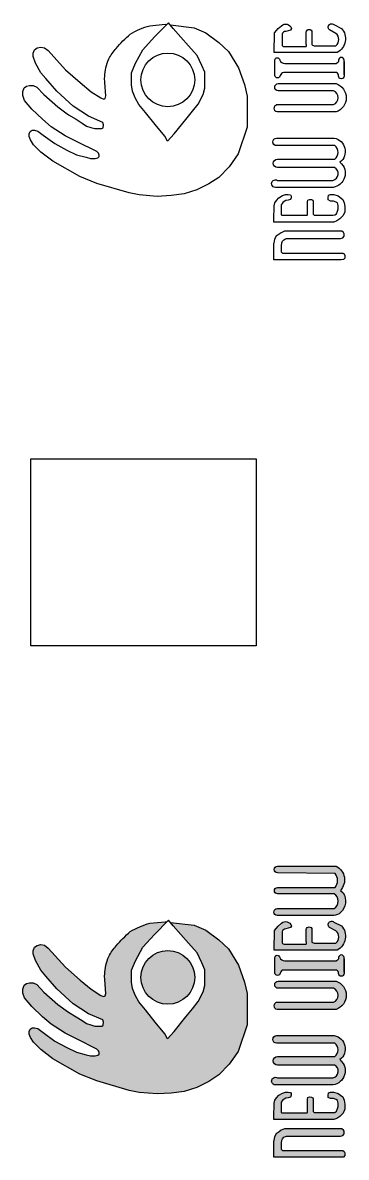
# Model space of a CAD drawing. Header units: millimetres. Extents: x -88727164121 to 1409438023, y -488056698 to 235964078476.
# Drawn here: x -1587241685 to -1459045217, y 1458068562 to 1908224891 of the extents above; entities that cross this region are included whole.
import ezdxf

# ---------------------------------------------------------------- set-up
doc = ezdxf.new("R2010")
doc.units = ezdxf.units.MM
doc.header["$MEASUREMENT"] = 0
doc.header["$XCLIPFRAME"] = 2
picture_1 = doc.add_image_def('image11.jpg', size_in_pixel=(720, 1600))

msp = doc.modelspace()

# ---------------------------------------------------------------- hatches: boundary and pattern name
at = {"true_color": 0x22346e}
h = msp.add_hatch(color=159, dxfattribs=at)
h.dxf.hatch_style = 1
h.paths.add_polyline_path([(-1460300748.6, 1495344417), (-1460882697.3, 1496105909.9), (-1461545495.6, 1496816647.4, 0.6430154295), (-1463778994.5, 1506364806.9), (-1486685700, 1506364806.9, 1), (-1486685700, 1503362631.2), (-1463588502.5, 1503362631.2, -0.5076638907), (-1463588502.5, 1498025415.7), (-1486304716.1, 1498025415.7, 1), (-1486304716.1, 1494689662), (-1463731370.7, 1494689662, -0.7015073114), (-1464350470.4, 1489590720.4), (-1486304716.1, 1489590720.4, 1.3333676865), (-1487117512.3, 1486804246.9), (-1465817223.5, 1486804246.9, 0.6315893322)])
h.paths.add_polyline_path([(-1460313174.4, 1475610761.9), (-1459652222.9, 1477106044.5), (-1459579349, 1479204386), (-1459917142.7, 1480706254.8), (-1460436345.7, 1482014053.2), (-1462244599, 1483429340.9), (-1463939288, 1483936994.2), (-1465290331, 1483936994.2), (-1466054737.6, 1483705746), (-1466272155.9, 1482610931.5), (-1466220366.3, 1481831754), (-1465270241.6, 1481375155.6), (-1464105266.7, 1481375155.6), (-1462993243.6, 1481004244.3), (-1462534315.2, 1480633333), (-1462282860.3, 1479608904.6), (-1462282860.3, 1478259359.7), (-1462569616.4, 1477383436.8), (-1462904987.4, 1476359015.2), (-1463593383.3, 1475899791.7), (-1464384545.8, 1475832340.3), (-1469702404.6, 1475832340.3), (-1471710785.9, 1475832340.3), (-1472165444.8, 1476240409), (-1472165444.8, 1481321201.3), (-1472327498.3, 1481688758.6), (-1472802848.3, 1481937398.8), (-1473672087.1, 1482012464.1), (-1474224004.5, 1481763269.5), (-1474419004.1, 1481249963.2), (-1474419004.1, 1480654538.8), (-1474419004.1, 1475937645.6), (-1474598164.4, 1475729665.6), (-1484070071.8, 1475729665.6), (-1484588287.1, 1475729665.6), (-1484810377, 1475888404.4), (-1484838837.7, 1476510620.1), (-1484838837.7, 1478112891.7), (-1484838837.7, 1479124857.6), (-1484838837.7, 1479934971.7), (-1484507212.1, 1480440405.3), (-1484228161.3, 1480865709.3), (-1483681308.2, 1481182511.9), (-1483040809.7, 1481553565.2), (-1482112010.5, 1481685925.3), (-1481144763.5, 1481936242.4), (-1480844581.1, 1482703862.2), (-1480844581.1, 1483371356.5), (-1481128084.6, 1483788540.4), (-1482098622.9, 1483924991.5), (-1483108603.3, 1483924991.5), (-1484357790.1, 1483552653.5), (-1485713517.6, 1482672351.1), (-1486723600.9, 1481611914.8), (-1487402508.6, 1480684034.8), (-1487654612.9, 1479491588), (-1487684004.5, 1473940308.7), (-1487688724.4, 1473048842.2), (-1464026154.3, 1473048842.2), (-1462740810.5, 1473521637.1), (-1461577602, 1474316764.8)])
h.paths.add_polyline_path([(-1463110958.3, 1527969963.7), (-1485984344.5, 1527969963.7, 1), (-1485984344.5, 1525115640), (-1464108451.9, 1525115640, -0.6827581019), (-1464108451.9, 1519635752.2), (-1486409004.5, 1519635752.2, 0.8466027558), (-1486409004.5, 1516732586.3), (-1463110958.3, 1516732586.3, 0.7236102659)])
h.paths.add_polyline_path([(-1459894115.8, 1537276684.7, 1.0000001597), (-1462081483.8, 1537276684.7, -0.3220152431), (-1462872573.9, 1536011541.2), (-1483320466.8, 1536011541.2, -0.28627864), (-1485435297, 1537287652.7, 1), (-1487353578.6, 1537287652.7), (-1487353578.6, 1531166940.2, 0.8685153566), (-1485191673.1, 1531166940.2, -0.3736342106), (-1483835964.9, 1532344393.5), (-1462872890.8, 1532344393.5, -0.2681011269), (-1462081483.8, 1530974532.9, 0.9999999244), (-1459894115.8, 1530974533.2), (-1459894115.8, 1536771168.3)])
h.paths.add_polyline_path([(-1461317858.9, 1555133474.9, 0.3571575762), (-1460213084.6, 1562996622.5), (-1461389855.6, 1563975074.9, 0.5060807508), (-1463028393.6, 1573521429.9), (-1464000267.2, 1573521429.9), (-1486304719.3, 1573521429.9, 1), (-1486304719.3, 1570992941.8), (-1463465736.6, 1570690354.1, -0.3513599278), (-1463465736.6, 1565109340.1), (-1486304719.3, 1565109340.1, 1), (-1486304719.3, 1562629477.7), (-1463903079.5, 1562629477.7, -0.558739549), (-1463903079.5, 1556718192.2), (-1486387454.4, 1556718192.2, 1), (-1486387454.4, 1554011564.9), (-1463984888.1, 1554011564.9, 0.1696975097)])
h = msp.add_hatch(color=1)
h.dxf.hatch_style = 1
h.set_gradient(color1=(123, 190, 224), color2=(34, 52, 110), tint=1)
h.paths.add_polyline_path([(-1558511205.5, 1498288014.7), (-1560325532.4, 1498288014.7), (-1562047409.2, 1498730047.1), (-1565985249.2, 1499740951.5), (-1569765746.1, 1501612325.1), (-1574453939.3, 1504160632.8), (-1579183881.3, 1507587944.6), (-1581250696.8, 1509116570.8), (-1582531224.2, 1509498727.4), (-1583564630.4, 1509498727.4), (-1584328454.7, 1508959211.5), (-1584710365.3, 1507992578.2), (-1584710365.3, 1506980984.1), (-1584133760.8, 1505632140.1), (-1583026325.8, 1503726124.6), (-1580055510.7, 1500797249.4), (-1575375721.3, 1497155608.1), (-1564563378.7, 1491103415.3), (-1557923593.7, 1488360994.8), (-1545011171.6, 1484605462.2), (-1541049104.6, 1483790001), (-1533983283.1, 1483230259.8), (-1528414281.4, 1483537770.2), (-1523233174.5, 1484224806.8), (-1518278842.1, 1485813567.8), (-1513522369.4, 1488151921), (-1509561576.5, 1490769215.1), (-1505401804.2, 1494979050.1), (-1501895633.8, 1500059024), (-1498352491.2, 1510645995), (-1498352491.2, 1523045901.9), (-1499429338.5, 1527561746.2), (-1501787047.9, 1534270789.9), (-1505692003, 1540758654), (-1509542201.4, 1544331457.8), (-1514709045.6, 1548128220.2), (-1519250683.5, 1550173270), (-1528724943.3, 1551279554.8), (-1527579854.7, 1549901997.4), (-1521583152.4, 1542995035.7), (-1518187213.1, 1539156116.6), (-1516321163.6, 1535208224.7), (-1515024195.3, 1532464304.7), (-1515024195.3, 1528978778.6), (-1515024195.3, 1526197775.6), (-1515802378.9, 1523676333.5), (-1517716923.5, 1519846284.9), (-1519992523.8, 1517023471.4), (-1522633900.3, 1513746923.5), (-1527251124.3, 1508019396.4), (-1529898540.3, 1505082400), (-1530993115.5, 1507100016.2), (-1534737706.3, 1511711705.7), (-1538640916.6, 1516518744.6), (-1541229411.1, 1519706631.8), (-1542674307.7, 1522373552.5), (-1543778901.4, 1524987072.2), (-1544096694.5, 1527500712.1), (-1544096694.5, 1532278294.6), (-1542557854.3, 1536065407.6), (-1539588335.8, 1541425627.6), (-1535046720.4, 1546494525.4), (-1530142240.1, 1551445048.9), (-1530737715.9, 1551514581.1), (-1536859979.9, 1550925857.8, 0.0764481322), (-1544615442.3, 1547592294.9, 0.04875591), (-1550203474.1, 1541938273, 0.0891523166), (-1553102944.4, 1537750575, 0.111806834), (-1554746071.6, 1530664574.9, 0.0758549098), (-1554669018.4, 1528474797.1), (-1554288324.3, 1522217612.3), (-1555151832.7, 1521867319.3), (-1556332209.2, 1522329890), (-1560070648.3, 1524725707.1), (-1564472764.1, 1528362188.9), (-1570270149.1, 1533495542.5), (-1577174731, 1541077477.3), (-1578676492.6, 1542191570.4), (-1580126467, 1542476570), (-1581498764, 1542113840.7), (-1582534460.9, 1541440206.5), (-1583129986.8, 1540015208.5), (-1583129986.8, 1538745663), (-1582188466.1, 1536095498.7), (-1580106014, 1532313808.8), (-1578050980.6, 1529947602.8), (-1573741010.8, 1524916078.7), (-1567284865.4, 1518985988), (-1561150513.6, 1515023237.8), (-1555558385.2, 1512611306.9), (-1555221502, 1511659496), (-1555429702.9, 1510139268.3), (-1556980937.9, 1510113130.4), (-1558706441.6, 1510113130.4), (-1560229912.3, 1510601737.5), (-1561970036.2, 1511159829.4), (-1563679439.6, 1512287472.9), (-1566032972.8, 1513840030), (-1569107458.6, 1515628169.7), (-1573343724.4, 1518758912), (-1578817172.9, 1523592119.1), (-1581598914.9, 1526617928.1), (-1583133558.1, 1527279431.2), (-1584573764.6, 1527279431.2), (-1585683429.3, 1526995926), (-1586604217.2, 1526334422.9), (-1587241685, 1524822417.7), (-1587241685, 1523239539.6), (-1586515359.3, 1521299037.7), (-1583617977.9, 1517872659.1), (-1579415588, 1513849226.4), (-1575997292, 1510848795.3), (-1570438962.3, 1507315123.4), (-1565618733.9, 1504916087.7), (-1557324245.9, 1500707960.4), (-1556846796.1, 1499147293.7), (-1557457011.7, 1498536693.4)])
h = msp.add_hatch(color=159, dxfattribs=at)
h.dxf.hatch_style = 1
h.paths.add_polyline_path([(-1460838393.9, 1469393825.6), (-1461940632.9, 1469393825.6), (-1483559008.8, 1469393825.6), (-1484804048.4, 1468789083), (-1485625435.1, 1468209610.2), (-1486815772.9, 1467418411.2), (-1487473041.8, 1466197782.9), (-1487653641.9, 1465502976.1), (-1487737615.8, 1464640552.6), (-1487737615.8, 1458068561.9), (-1461050976.5, 1458068561.9), (-1460133322.3, 1458182353.5), (-1459682794.5, 1458745874.7), (-1459656376.6, 1459835695.8), (-1459884389.7, 1460393864.4), (-1460456135.9, 1460711261), (-1483786536.2, 1460711261), (-1484365312.4, 1460711261), (-1484651756.5, 1461160158.8), (-1484651756.5, 1463645647.2), (-1484578184.5, 1464864518), (-1484341622.7, 1465449339.6), (-1483840668.8, 1466006315.2), (-1483144901.9, 1466340495.1), (-1482689194.1, 1466487738.4), (-1480410960.6, 1466487738.4), (-1461317505, 1466487738.4), (-1460455981.4, 1466760255.3), (-1459938602.7, 1467435525.9), (-1459938602.7, 1468403423.7), (-1460186045.7, 1468898628)])
h.paths.add_polyline_path([(-1460954724.4, 1549906409.5), (-1463941524.4, 1551404546.4, 1.0533791526), (-1465628674.8, 1549293745.3), (-1463186785.7, 1547920727.1, -0.4795364184), (-1463186785.7, 1542999349.9), (-1471372294, 1542999349.9, -0.2102828402), (-1472637545.2, 1543479359.9), (-1472637545.2, 1548387213, 1), (-1474886178.7, 1548387213), (-1474886178.7, 1543542929.8), (-1474886178.7, 1542670839.7), (-1483712910.1, 1542670839.7, -0.4142135624), (-1484501475.5, 1543459405.1), (-1484501475.5, 1547551384.6, -0.3113301208), (-1483046272.8, 1548708193.4), (-1482070856.9, 1548981116), (-1481118316.6, 1549178317.3), (-1480770429.9, 1549894958.1, 0.5495903696), (-1484701030.6, 1550954154.3), (-1486063608.1, 1549831307), (-1487465292.8, 1548112904.2), (-1487618437.3, 1540311872.6), (-1462635717.7, 1540311872.6, 0.4942466692)])
h = msp.add_hatch(color=1)
h.dxf.hatch_style = 1
h.set_gradient(color1=(123, 190, 224), color2=(34, 52, 110))
h.paths.add_polyline_path([(-1540417074.6, 1529455860.6, -1), (-1519096702, 1529455860.6, -1)])

# ---------------------------------------------------------------- linework, layer by layer
at = {"color": 146, "true_color": 0x105689}
for p, q in [((-1527579854.7, 1905979441.5), (-1529446374.8, 1908224891.1)), ((-1521583152.4, 1899072479.8), (-1527579854.7, 1905979441.5)), ((-1518187213.1, 1895233560.7), (-1521583152.4, 1899072479.8)), ((-1516321163.6, 1891285668.8), (-1518187213.1, 1895233560.7)), ((-1515024195.3, 1885056222.7), (-1515024195.3, 1888541748.9)), ((-1515024195.3, 1882275219.7), (-1515024195.3, 1885056222.7)), ((-1517716923.5, 1875923729), (-1515802378.9, 1879753777.6)), ((-1522633900.3, 1869824367.6), (-1519992523.8, 1873100915.5)), ((-1519992523.8, 1873100915.5), (-1517716923.5, 1875923729)), ((-1527251124.3, 1864096840.5), (-1522633900.3, 1869824367.6)), ((-1529898540.3, 1861159844.1), (-1527251124.3, 1864096840.5)), ((-1527579854.7, 1549901997.4), (-1529446374.8, 1552147447)), ((-1521583152.4, 1542995035.7), (-1527579854.7, 1549901997.4)), ((-1518187213.1, 1539156116.6), (-1521583152.4, 1542995035.7)), ((-1516321163.6, 1535208224.7), (-1518187213.1, 1539156116.6)), ((-1515024195.3, 1528978778.6), (-1515024195.3, 1532464304.7)), ((-1515024195.3, 1526197775.6), (-1515024195.3, 1528978778.6)), ((-1517716923.5, 1519846284.9), (-1515802378.9, 1523676333.5)), ((-1519992523.8, 1517023471.4), (-1517716923.5, 1519846284.9)), ((-1527251124.3, 1508019396.4), (-1522633900.3, 1513746923.5)), ((-1522633900.3, 1513746923.5), (-1519992523.8, 1517023471.4)), ((-1529898540.3, 1505082400), (-1527251124.3, 1508019396.4))]:
    msp.add_line(p, q, dxfattribs=at)
at = {"color": 159, "true_color": 0x22346e}
for p, q in [((-1474886178.7, 1899620373.9), (-1474886178.7, 1898748283.8)), ((-1515024195.3, 1888541748.9), (-1516321163.6, 1891285668.8)), ((-1515802378.9, 1879753777.6), (-1515024195.3, 1882275219.7)), ((-1484651756.5, 1817237603), (-1484365312.4, 1816788705.1)), ((-1484365312.4, 1816788705.1), (-1483786536.2, 1816788705.1)), ((-1483786536.2, 1816788705.1), (-1460456135.9, 1816788705.1)), ((-1460133322.3, 1814259797.6), (-1461050976.5, 1814146006.1)), ((-1460456135.9, 1816788705.1), (-1459884389.7, 1816471308.6)), ((-1459682794.5, 1814823318.8), (-1460133322.3, 1814259797.6)), ((-1459884389.7, 1816471308.6), (-1459656376.6, 1815913140)), ((-1459656376.6, 1815913140), (-1459682794.5, 1814823318.8)), ((-1474886178.7, 1543542929.8), (-1474886178.7, 1542670839.7)), ((-1515024195.3, 1532464304.7), (-1516321163.6, 1535208224.7)), ((-1515802378.9, 1523676333.5), (-1515024195.3, 1526197775.6)), ((-1484651756.5, 1461160158.8), (-1484365312.4, 1460711261)), ((-1484365312.4, 1460711261), (-1483786536.2, 1460711261)), ((-1483786536.2, 1460711261), (-1460456135.9, 1460711261)), ((-1460456135.9, 1460711261), (-1459884389.7, 1460393864.4)), ((-1459682794.5, 1458745874.7), (-1460133322.3, 1458182353.5)), ((-1459884389.7, 1460393864.4), (-1459656376.6, 1459835695.8)), ((-1459656376.6, 1459835695.8), (-1459682794.5, 1458745874.7)), ((-1460133322.3, 1458182353.5), (-1461050976.5, 1458068561.9))]:
    msp.add_line(p, q, dxfattribs=at)
at = {"color": 146, "true_color": 0x105689}
for points in [[(-1545011171.6, 1840682906.3), (-1557923593.7, 1844438438.9), (-1564563378.7, 1847180859.4), (-1575375721.3, 1853233052.2), (-1580055510.7, 1856874693.5), (-1583026325.8, 1859803568.7), (-1584133760.8, 1861709584.3), (-1584710365.3, 1863058428.2), (-1584710365.3, 1864070022.3), (-1584328454.7, 1865036655.6), (-1583564630.4, 1865576171.5), (-1582531224.2, 1865576171.5), (-1581250696.8, 1865194015), (-1579183881.3, 1863665388.7), (-1574453939.3, 1860238076.9), (-1569765746.1, 1857689769.2), (-1565985249.2, 1855818395.6), (-1562047409.2, 1854807491.2), (-1560325532.4, 1854365458.9), (-1558511205.5, 1854365458.9), (-1557457011.7, 1854614137.5), (-1556992948.4, 1855078493.4), (-1556992948.4, 1855702474), (-1557210479.3, 1856413529.3), (-1557935572.7, 1857095555.2), (-1565618733.9, 1860993531.8), (-1570438962.3, 1863392567.5), (-1575997292, 1866926239.4), (-1579415588, 1869926670.5), (-1583617977.9, 1873950103.2), (-1586515359.3, 1877376481.8), (-1587241685, 1879316983.8), (-1587241685, 1880899861.8), (-1586604217.2, 1882411867), (-1585683429.3, 1883073370.1), (-1584573764.6, 1883356875.3), (-1583133558.1, 1883356875.3), (-1581598914.9, 1882695372.2), (-1578817172.9, 1879669563.2), (-1573343724.4, 1874836356.2), (-1569107458.6, 1871705613.8), (-1566032972.8, 1869917474.1), (-1563679439.6, 1868364917), (-1561970036.2, 1867237273.5), (-1560229912.3, 1866679181.6), (-1558706441.6, 1866190574.6), (-1556980937.9, 1866190574.6), (-1555906471.4, 1866208679), (-1555385357.2, 1866540512.5), (-1555221502, 1867736940.1), (-1555558385.2, 1868688751), (-1561150513.6, 1871100681.9), (-1567284865.4, 1875063432.1), (-1573741010.8, 1880993522.8), (-1578050980.6, 1886025046.9), (-1580106014, 1888391252.9), (-1582188466.1, 1892172942.8), (-1583129986.8, 1894823107.1), (-1583129986.8, 1896092652.6), (-1582534460.9, 1897517650.7), (-1581498764, 1898191284.9), (-1580126467, 1898554014.1), (-1578676492.6, 1898269014.5), (-1577174731, 1897154921.4), (-1570270149.1, 1889572986.7), (-1564472764.1, 1884439633.1), (-1560070648.3, 1880803151.2), (-1556332209.2, 1878407334.2), (-1555151832.7, 1877944763.5), (-1554539959.2, 1878192977.6), (-1554341513.9, 1879169294.1), (-1554669018.4, 1884552241.3, -0.0758549098), (-1554746071.6, 1886742019, -0.111806834), (-1553102944.4, 1893828019.2, -0.0891523166), (-1550203474.1, 1898015717.1, -0.04875591), (-1544615442.3, 1903669739, -0.0764481322), (-1536859979.9, 1907003301.9), (-1530737715.9, 1907592025.2), (-1530142240.1, 1907522493)], [(-1545011171.6, 1484605462.2), (-1557923593.7, 1488360994.8), (-1564563378.7, 1491103415.3), (-1575375721.3, 1497155608.1), (-1580055510.7, 1500797249.4), (-1583026325.8, 1503726124.6), (-1584133760.8, 1505632140.1), (-1584710365.3, 1506980984.1), (-1584710365.3, 1507992578.2), (-1584328454.7, 1508959211.5), (-1583564630.4, 1509498727.4), (-1582531224.2, 1509498727.4), (-1581250696.8, 1509116570.8), (-1579183881.3, 1507587944.6), (-1574453939.3, 1504160632.8), (-1569765746.1, 1501612325.1), (-1565985249.2, 1499740951.5), (-1562047409.2, 1498730047.1), (-1560325532.4, 1498288014.7), (-1558511205.5, 1498288014.7), (-1557457011.7, 1498536693.4), (-1556992948.4, 1499001049.3), (-1556992948.4, 1499625029.8), (-1557210479.3, 1500336085.2), (-1557935572.7, 1501018111), (-1565618733.9, 1504916087.7), (-1570438962.3, 1507315123.4), (-1575997292, 1510848795.3), (-1579415588, 1513849226.4), (-1583617977.9, 1517872659.1), (-1586515359.3, 1521299037.7), (-1587241685, 1523239539.6), (-1587241685, 1524822417.7), (-1586604217.2, 1526334422.9), (-1585683429.3, 1526995926), (-1584573764.6, 1527279431.2), (-1583133558.1, 1527279431.2), (-1581598914.9, 1526617928.1), (-1578817172.9, 1523592119.1), (-1573343724.4, 1518758912), (-1569107458.6, 1515628169.7), (-1566032972.8, 1513840030), (-1563679439.6, 1512287472.9), (-1561970036.2, 1511159829.4), (-1560229912.3, 1510601737.5), (-1558706441.6, 1510113130.4), (-1556980937.9, 1510113130.4), (-1555906471.4, 1510131234.9), (-1555385357.2, 1510463068.4), (-1555221502, 1511659496), (-1555558385.2, 1512611306.9), (-1561150513.6, 1515023237.8), (-1567284865.4, 1518985988), (-1573741010.8, 1524916078.7), (-1578050980.6, 1529947602.8), (-1580106014, 1532313808.8), (-1582188466.1, 1536095498.7), (-1583129986.8, 1538745663), (-1583129986.8, 1540015208.5), (-1582534460.9, 1541440206.5), (-1581498764, 1542113840.7), (-1580126467, 1542476570), (-1578676492.6, 1542191570.4), (-1577174731, 1541077477.3), (-1570270149.1, 1533495542.5), (-1564472764.1, 1528362188.9), (-1560070648.3, 1524725707.1), (-1556332209.2, 1522329890), (-1555151832.7, 1521867319.3), (-1554539959.2, 1522115533.5), (-1554341513.9, 1523091850), (-1554669018.4, 1528474797.1, -0.0758549098), (-1554746071.6, 1530664574.9, -0.111806834), (-1553102944.4, 1537750575, -0.0891523166), (-1550203474.1, 1541938273, -0.04875591), (-1544615442.3, 1547592294.9, -0.0764481322), (-1536859979.9, 1550925857.8), (-1530737715.9, 1551514581.1), (-1530142240.1, 1551445048.9)]]:
    msp.add_lwpolyline(points, format="xyb", dxfattribs=at)
for points in [[(-1528724943.3, 1907356999), (-1519250683.5, 1906250714.2), (-1514709045.6, 1904205664.3), (-1509542201.4, 1900408901.9), (-1505692003, 1896836098.1), (-1501787047.9, 1890348234), (-1499429338.5, 1883639190.4), (-1498352491.2, 1879123346.1), (-1498352491.2, 1866723439.1), (-1501895633.8, 1856136468.1), (-1505401804.2, 1851056494.2), (-1509561576.5, 1846846659.2), (-1513522369.4, 1844229365.2), (-1518278842.1, 1841891011.9), (-1523233174.5, 1840302250.9), (-1528414281.4, 1839615214.3), (-1533983283.1, 1839307703.9), (-1541049104.6, 1839867445.1), (-1545011171.6, 1840682906.3)], [(-1529898540.3, 1861159844.1), (-1530993115.5, 1863177460.4), (-1534737706.3, 1867789149.8), (-1538640916.6, 1872596188.8), (-1541229411.1, 1875784075.9), (-1542674307.7, 1878450996.7), (-1543778901.4, 1881064516.3), (-1544096694.5, 1883578156.2), (-1544096694.5, 1888355738.7), (-1542557854.3, 1892142851.7), (-1539588335.8, 1897503071.7), (-1535046720.4, 1902571969.6), (-1529446374.8, 1908224891.1)], [(-1528724943.3, 1551279554.8), (-1519250683.5, 1550173270), (-1514709045.6, 1548128220.2), (-1509542201.4, 1544331457.8), (-1505692003, 1540758654), (-1501787047.9, 1534270789.9), (-1499429338.5, 1527561746.2), (-1498352491.2, 1523045901.9), (-1498352491.2, 1510645995), (-1501895633.8, 1500059024), (-1505401804.2, 1494979050.1), (-1509561576.5, 1490769215.1), (-1513522369.4, 1488151921), (-1518278842.1, 1485813567.8), (-1523233174.5, 1484224806.8), (-1528414281.4, 1483537770.2), (-1533983283.1, 1483230259.8), (-1541049104.6, 1483790001), (-1545011171.6, 1484605462.2)], [(-1529898540.3, 1505082400), (-1530993115.5, 1507100016.2), (-1534737706.3, 1511711705.7), (-1538640916.6, 1516518744.6), (-1541229411.1, 1519706631.8), (-1542674307.7, 1522373552.5), (-1543778901.4, 1524987072.2), (-1544096694.5, 1527500712.1), (-1544096694.5, 1532278294.6), (-1542557854.3, 1536065407.6), (-1539588335.8, 1541425627.6), (-1535046720.4, 1546494525.4), (-1529446374.8, 1552147447)]]:
    msp.add_lwpolyline(points, dxfattribs=at)
at = {"color": 159, "true_color": 0x22346e}
for points in [[(-1462635717.7, 1896389316.8), (-1487618437.3, 1896389316.8), (-1487465292.8, 1904190348.3), (-1486063608.1, 1905908751.2), (-1484701030.6, 1907031598.4, -0.5495903696), (-1480770429.9, 1905972402.2), (-1481118316.6, 1905255761.5), (-1482070856.9, 1905058560.2), (-1483046272.8, 1904785637.6, 0.3113301208), (-1484501475.5, 1903628828.7), (-1484501475.5, 1899536849.2, 0.4142135624), (-1483712910.1, 1898748283.8), (-1474886178.7, 1898748283.8)], [(-1474886178.7, 1899620373.9), (-1474886178.7, 1904464657.1, -1), (-1472637545.2, 1904464657.1), (-1472637545.2, 1899556804, 0.2102828402), (-1471372294, 1899076794), (-1463186785.7, 1899076794, 0.4795364184), (-1463186785.7, 1903998171.2), (-1465628674.8, 1905371189.4, -1.0533791526), (-1463941524.4, 1907481990.5), (-1460954724.4, 1905983853.7, -0.4942466692), (-1462635717.7, 1896389316.8)], [(-1462872890.8, 1888421837.6), (-1483835964.9, 1888421837.6, 0.3736342106), (-1485191673.1, 1887244384.3, -0.8685153566), (-1487353578.6, 1887244384.3), (-1487353578.6, 1893365096.8, -1), (-1485435297, 1893365096.8, 0.2783325867), (-1483389166.1, 1892088985.4), (-1462872573.9, 1892088985.4)], [(-1459894115.8, 1892848612.4), (-1459894115.8, 1887051977.3, -1), (-1462081483.8, 1887051977.3, 0.268101085), (-1462872890.8, 1888421837.6)], [(-1459894115.8, 1887557493.7), (-1459894115.8, 1893354128.8, 1), (-1462081483.8, 1893354128.8, -0.3220152431), (-1462872573.9, 1892088985.4, -0.3220152431)], [(-1486852325.4, 1875713196.3), (-1464108451.9, 1875713196.3, 0.6827581019), (-1464108451.9, 1881193084.1), (-1485984344.5, 1881193084.1, -1), (-1485984344.5, 1884047407.8), (-1463110958.3, 1884047407.8, -0.7236102659), (-1463110958.3, 1872810030.4), (-1486409004.5, 1872810030.4, -0.8466027558), (-1486409004.5, 1875713196.3)], [(-1486304716.1, 1845668164.5), (-1464350470.4, 1845668164.5, 0.7015073114), (-1463731370.7, 1850767106.1), (-1486304716.1, 1850767106.1, -1), (-1486304716.1, 1854102859.8), (-1463588502.5, 1854102859.8, 0.5076638907), (-1463588502.5, 1859440075.4), (-1486685700, 1859440075.4, -1), (-1486685700, 1862442251), (-1463778994.5, 1862442251, -0.6430154295), (-1461545495.6, 1852894091.5), (-1460882697.3, 1852183354), (-1460300748.6, 1851421861.1, -0.6315893322), (-1465817223.5, 1842881691), (-1487117512.3, 1842881691, -1.3333676865), (-1486304716.1, 1845668164.5, 1.8236363972)], [(-1463984888.1, 1554011564.9), (-1486387454.4, 1554011564.9, -1), (-1486387454.4, 1556718192.2), (-1463903079.5, 1556718192.2, 0.558739549), (-1463903079.5, 1562629477.7), (-1486304719.3, 1562629477.7, -1), (-1486304719.3, 1565109340.1), (-1463465736.6, 1565109340.1, 0.3513599278), (-1463465736.6, 1570690354.1), (-1486304719.3, 1570992941.8, -1), (-1486304719.3, 1573521429.9), (-1464000267.2, 1573521429.9), (-1463028393.6, 1573521429.9, -0.5060807508), (-1461389855.6, 1563975074.9), (-1460213084.6, 1562996622.5, -0.3571575762), (-1461317858.9, 1555133474.9, -0.1696975097), (-1463984888.1, 1554011564.9, -1.8467585269)], [(-1462635717.7, 1540311872.6), (-1487618437.3, 1540311872.6), (-1487465292.8, 1548112904.2), (-1486063608.1, 1549831307), (-1484701030.6, 1550954154.3, -0.5495903696), (-1480770429.9, 1549894958.1), (-1481118316.6, 1549178317.3), (-1482070856.9, 1548981116), (-1483046272.8, 1548708193.4, 0.3113301208), (-1484501475.5, 1547551384.6), (-1484501475.5, 1543459405.1, 0.4142135624), (-1483712910.1, 1542670839.7), (-1474886178.7, 1542670839.7)], [(-1474886178.7, 1543542929.8), (-1474886178.7, 1548387213, -1), (-1472637545.2, 1548387213), (-1472637545.2, 1543479359.9, 0.2102828402), (-1471372294, 1542999349.9), (-1463186785.7, 1542999349.9, 0.4795364184), (-1463186785.7, 1547920727.1), (-1465628674.8, 1549293745.3, -1.0533791526), (-1463941524.4, 1551404546.4), (-1460954724.4, 1549906409.5, -0.4942466692), (-1462635717.7, 1540311872.6)], [(-1462872890.8, 1532344393.5), (-1483835964.9, 1532344393.5, 0.3736342106), (-1485191673.1, 1531166940.2, -0.8685153566), (-1487353578.6, 1531166940.2), (-1487353578.6, 1537287652.7, -1), (-1485435297, 1537287652.7, 0.2783325867), (-1483389166.1, 1536011541.2), (-1462872573.9, 1536011541.2)], [(-1459894115.8, 1536771168.3), (-1459894115.8, 1530974533.2, -1), (-1462081483.8, 1530974533.2, 0.268101085), (-1462872890.8, 1532344393.5)], [(-1459894115.8, 1531480049.6), (-1459894115.8, 1537276684.7, 1), (-1462081483.8, 1537276684.7, -0.3220152431), (-1462872573.9, 1536011541.2, -0.3220152431)], [(-1486852325.4, 1519635752.2), (-1464108451.9, 1519635752.2, 0.6827581019), (-1464108451.9, 1525115640), (-1485984344.5, 1525115640, -1), (-1485984344.5, 1527969963.7), (-1463110958.3, 1527969963.7, -0.7236102659), (-1463110958.3, 1516732586.3), (-1486409004.5, 1516732586.3, -0.8466027558), (-1486409004.5, 1519635752.2)], [(-1486304716.1, 1489590720.4), (-1464350470.4, 1489590720.4, 0.7015073114), (-1463731370.7, 1494689662), (-1486304716.1, 1494689662, -1), (-1486304716.1, 1498025415.7), (-1463588502.5, 1498025415.7, 0.5076638907), (-1463588502.5, 1503362631.2), (-1486685700, 1503362631.2, -1), (-1486685700, 1506364806.9), (-1463778994.5, 1506364806.9, -0.6430154295), (-1461545495.6, 1496816647.4), (-1460882697.3, 1496105909.9), (-1460300748.6, 1495344417, -0.6315893322), (-1465817223.5, 1486804246.9), (-1487117512.3, 1486804246.9, -1.3333676865), (-1486304716.1, 1489590720.4, 1.8236363972)]]:
    msp.add_lwpolyline(points, format="xyb", dxfattribs=at)
for points in [[(-1464026154.3, 1829126286.3), (-1487688724.4, 1829126286.3), (-1487684004.5, 1830017752.8), (-1487654612.9, 1835569032.2), (-1487402508.6, 1836761478.9), (-1486723600.9, 1837689359), (-1485713517.6, 1838749795.2), (-1484357790.1, 1839630097.6), (-1483108603.3, 1840002435.7), (-1482098622.9, 1840002435.7), (-1481128084.6, 1839865984.5), (-1480844581.1, 1839448800.6), (-1480844581.1, 1838781306.3), (-1481144763.5, 1838013686.6), (-1482112010.5, 1837763369.5), (-1483040809.7, 1837631009.3), (-1483681308.2, 1837259956), (-1484228161.3, 1836943153.4), (-1484507212.1, 1836517849.4), (-1484838837.7, 1836012415.8), (-1484838837.7, 1835202301.8), (-1484838837.7, 1834190335.8), (-1484838837.7, 1832588064.2), (-1484810377, 1831965848.5), (-1484588287.1, 1831807109.7), (-1484070071.8, 1831807109.7), (-1474598164.4, 1831807109.7), (-1474419004.1, 1832015089.7), (-1474419004.1, 1836731982.9), (-1474419004.1, 1837327407.4), (-1474224004.5, 1837840713.6), (-1473672087.1, 1838089908.3), (-1472802848.3, 1838014842.9), (-1472327498.3, 1837766202.8), (-1472165444.8, 1837398645.4), (-1472165444.8, 1832317853.2), (-1471710785.9, 1831909784.5), (-1469702404.6, 1831909784.5), (-1464384545.8, 1831909784.5), (-1463593383.3, 1831977235.8), (-1462904987.4, 1832436459.3), (-1462569616.4, 1833460881), (-1462282860.3, 1834336803.9), (-1462282860.3, 1835686348.7), (-1462534315.2, 1836710777.1), (-1462993243.6, 1837081688.4), (-1464105266.7, 1837452599.7), (-1465270241.6, 1837452599.7), (-1466220366.3, 1837909198.1), (-1466272155.9, 1838688375.6), (-1466054737.6, 1839783190.1), (-1465290331, 1840014438.3), (-1463939288, 1840014438.3), (-1462244599, 1839506785.1), (-1460436345.7, 1838091497.3), (-1459917142.7, 1836783699), (-1459579349, 1835281830.1), (-1459652222.9, 1833183488.7), (-1460313174.4, 1831688206), (-1461577602, 1830394209), (-1462740810.5, 1829599081.2), (-1464026154.3, 1829126286.3)], [(-1484651756.5, 1817237603), (-1484651756.5, 1819723091.3), (-1484578184.5, 1820941962.2), (-1484341622.7, 1821526783.8), (-1483840668.8, 1822083759.3), (-1483144901.9, 1822417939.2), (-1482689194.1, 1822565182.6), (-1480410960.6, 1822565182.6), (-1461317505, 1822565182.6), (-1460455981.4, 1822837699.4), (-1459938602.7, 1823512970), (-1459938602.7, 1824480867.8), (-1460186045.7, 1824976072.1), (-1460838393.9, 1825471269.7), (-1461940632.9, 1825471269.7), (-1483559008.8, 1825471269.7), (-1484804048.4, 1824866527.1), (-1485625435.1, 1824287054.3), (-1486815772.9, 1823495855.3), (-1487473041.8, 1822275227), (-1487653641.9, 1821580420.2), (-1487737615.8, 1820717996.7)], [(-1461050976.5, 1814146006.1), (-1487737615.8, 1814146006.1), (-1487737615.8, 1820717996.7)], [(-1464026154.3, 1473048842.2), (-1487688724.4, 1473048842.2), (-1487684004.5, 1473940308.7), (-1487654612.9, 1479491588), (-1487402508.6, 1480684034.8), (-1486723600.9, 1481611914.8), (-1485713517.6, 1482672351.1), (-1484357790.1, 1483552653.5), (-1483108603.3, 1483924991.5), (-1482098622.9, 1483924991.5), (-1481128084.6, 1483788540.4), (-1480844581.1, 1483371356.5), (-1480844581.1, 1482703862.2), (-1481144763.5, 1481936242.4), (-1482112010.5, 1481685925.3), (-1483040809.7, 1481553565.2), (-1483681308.2, 1481182511.9), (-1484228161.3, 1480865709.3), (-1484507212.1, 1480440405.3), (-1484838837.7, 1479934971.7), (-1484838837.7, 1479124857.6), (-1484838837.7, 1478112891.7), (-1484838837.7, 1476510620.1), (-1484810377, 1475888404.4), (-1484588287.1, 1475729665.6), (-1484070071.8, 1475729665.6), (-1474598164.4, 1475729665.6), (-1474419004.1, 1475937645.6), (-1474419004.1, 1480654538.8), (-1474419004.1, 1481249963.2), (-1474224004.5, 1481763269.5), (-1473672087.1, 1482012464.1), (-1472802848.3, 1481937398.8), (-1472327498.3, 1481688758.6), (-1472165444.8, 1481321201.3), (-1472165444.8, 1476240409), (-1471710785.9, 1475832340.3), (-1469702404.6, 1475832340.3), (-1464384545.8, 1475832340.3), (-1463593383.3, 1475899791.7), (-1462904987.4, 1476359015.2), (-1462569616.4, 1477383436.8), (-1462282860.3, 1478259359.7), (-1462282860.3, 1479608904.6), (-1462534315.2, 1480633333), (-1462993243.6, 1481004244.3), (-1464105266.7, 1481375155.6), (-1465270241.6, 1481375155.6), (-1466220366.3, 1481831754), (-1466272155.9, 1482610931.5), (-1466054737.6, 1483705746), (-1465290331, 1483936994.2), (-1463939288, 1483936994.2), (-1462244599, 1483429340.9), (-1460436345.7, 1482014053.2), (-1459917142.7, 1480706254.8), (-1459579349, 1479204386), (-1459652222.9, 1477106044.5), (-1460313174.4, 1475610761.9), (-1461577602, 1474316764.8), (-1462740810.5, 1473521637.1), (-1464026154.3, 1473048842.2)], [(-1484651756.5, 1461160158.8), (-1484651756.5, 1463645647.2), (-1484578184.5, 1464864518), (-1484341622.7, 1465449339.6), (-1483840668.8, 1466006315.2), (-1483144901.9, 1466340495.1), (-1482689194.1, 1466487738.4), (-1480410960.6, 1466487738.4), (-1461317505, 1466487738.4), (-1460455981.4, 1466760255.3), (-1459938602.7, 1467435525.9), (-1459938602.7, 1468403423.7), (-1460186045.7, 1468898628), (-1460838393.9, 1469393825.6), (-1461940632.9, 1469393825.6), (-1483559008.8, 1469393825.6), (-1484804048.4, 1468789083), (-1485625435.1, 1468209610.2), (-1486815772.9, 1467418411.2), (-1487473041.8, 1466197782.9), (-1487653641.9, 1465502976.1), (-1487737615.8, 1464640552.6)], [(-1461050976.5, 1458068561.9), (-1487737615.8, 1458068561.9), (-1487737615.8, 1464640552.6)]]:
    msp.add_lwpolyline(points, dxfattribs=at)
for centre in [(-1529756888.3, 1885533304.8), (-1529756888.3, 1529455860.6)]:
    msp.add_circle(centre, 10660186.3, dxfattribs=at)

# ---------------------------------------------------------------- pictures from other files: only their frames are drawn
at = {"color": 1}
image = msp.add_image(picture_1, insert=(-1307374731.5, 1565261289.8), size_in_units=(174772376.8, 388383059.6), rotation=90, dxfattribs=at)
image.set_boundary_path([(393.9432005, 459.664209), (699.5557307, 827.5728188)])

doc.saveas('drawing.dxf')
